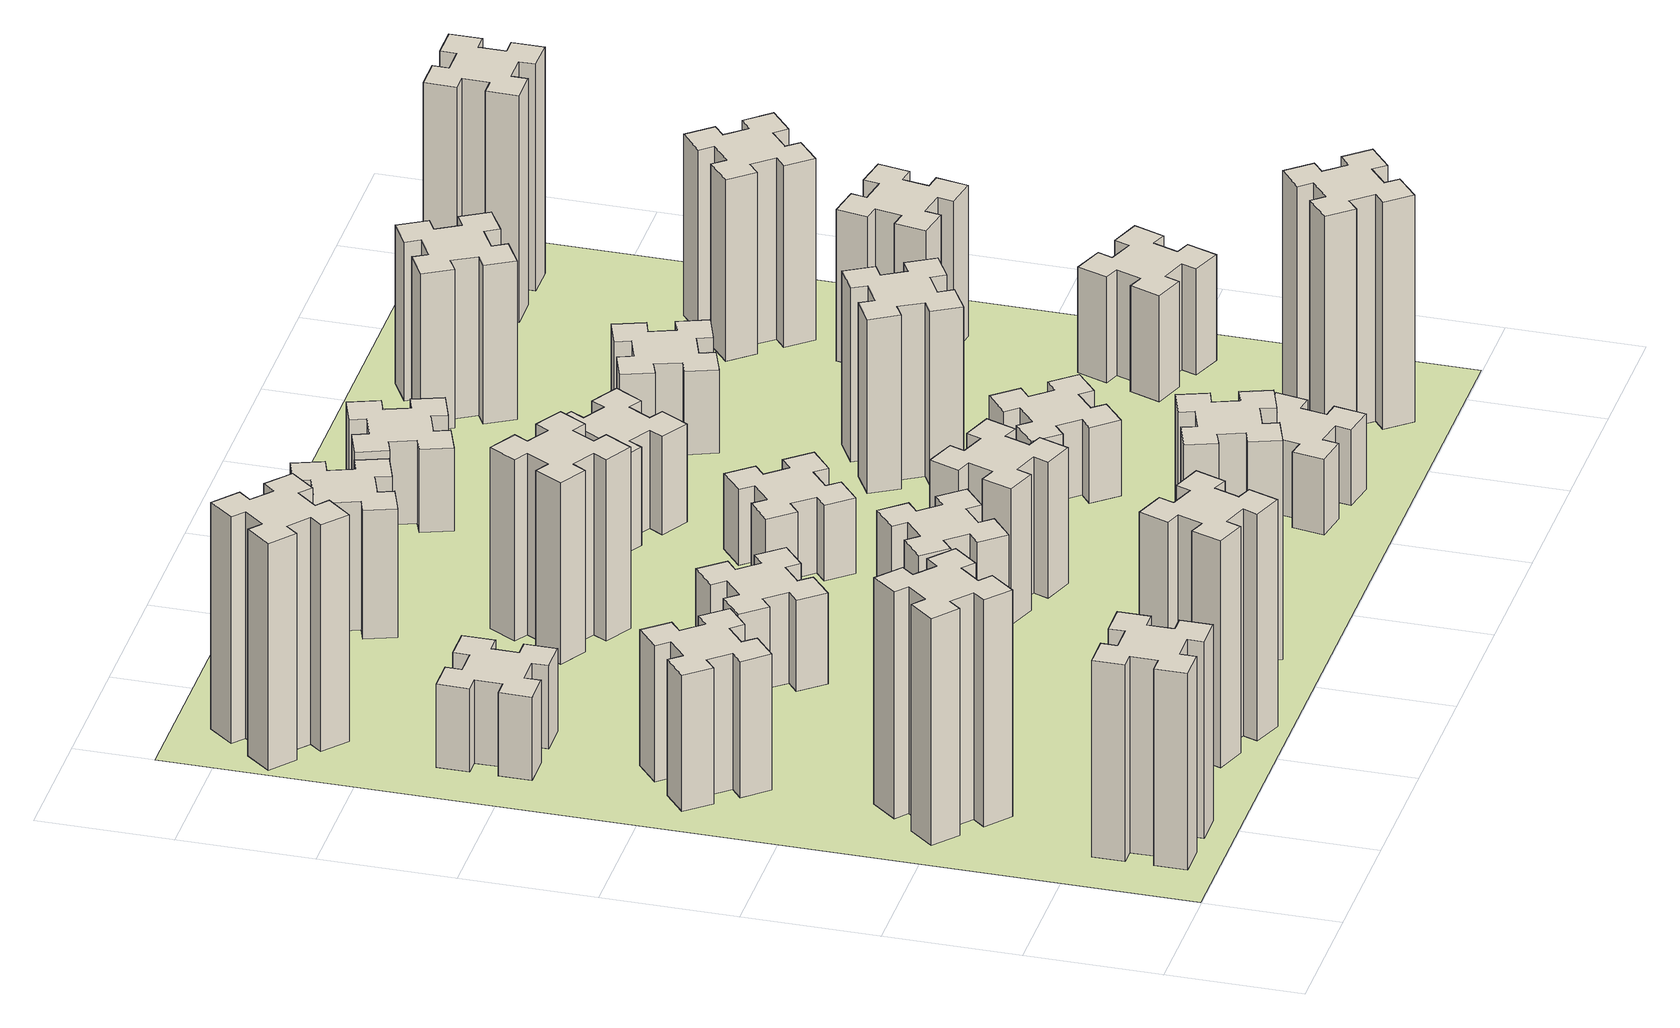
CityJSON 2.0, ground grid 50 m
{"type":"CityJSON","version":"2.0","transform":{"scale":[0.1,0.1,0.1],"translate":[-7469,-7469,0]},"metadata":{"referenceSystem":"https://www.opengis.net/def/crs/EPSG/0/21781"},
"CityObjects":{
"building1":{"type":"Building","attributes":{"class":"1000","function":"1000","usage":"1000","yearOfConstruction":2016,"roofType":"1000","measuredHeight":78,"storeysAboveGround":30,"storeysBelowGround":0},"geometry":[{"type":"Solid","lod":"1","boundaries":[[[[0,1,2,3,4,5,6,7,8,9,10,11,12,13,14,15,16,17,18,19]],[[17,16,20,21]],[[16,15,22,20]],[[15,14,23,22]],[[14,13,24,23]],[[13,12,25,24]],[[12,11,26,25]],[[11,10,27,26]],[[10,9,28,27]],[[9,8,29,28]],[[8,7,30,29]],[[7,6,31,30]],[[6,5,32,31]],[[5,4,33,32]],[[4,3,34,33]],[[3,2,35,34]],[[2,1,36,35]],[[1,0,37,36]],[[0,19,38,37]],[[19,18,39,38]],[[18,17,21,39]],[[24,25,26,27,28,29,30,31,32,33,34,35,36,37,38,39,21,20,22,23]]]]}]},
"building2":{"type":"Building","attributes":{"class":"1000","function":"1000","usage":"1000","yearOfConstruction":2016,"roofType":"1000","measuredHeight":90,"storeysAboveGround":30,"storeysBelowGround":0},"geometry":[{"type":"Solid","lod":"1","boundaries":[[[[40,41,42,43,44,45,46,47,48,49,50,51,52,53,54,55,56,57,58,59]],[[57,56,60,61]],[[56,55,62,60]],[[55,54,63,62]],[[54,53,64,63]],[[53,52,65,64]],[[52,51,66,65]],[[51,50,67,66]],[[50,49,68,67]],[[49,48,69,68]],[[48,47,70,69]],[[47,46,71,70]],[[46,45,72,71]],[[45,44,73,72]],[[44,43,74,73]],[[43,42,75,74]],[[42,41,76,75]],[[41,40,77,76]],[[40,59,78,77]],[[59,58,79,78]],[[58,57,61,79]],[[64,65,66,67,68,69,70,71,72,73,74,75,76,77,78,79,61,60,62,63]]]]}]},
"building3":{"type":"Building","attributes":{"class":"1000","function":"1000","usage":"1000","yearOfConstruction":2016,"roofType":"1000","measuredHeight":54,"storeysAboveGround":30,"storeysBelowGround":0},"geometry":[{"type":"Solid","lod":"1","boundaries":[[[[80,81,82,83,84,85,86,87,88,89,90,91,92,93,94,95,96,97,98,99]],[[97,96,100,101]],[[96,95,102,100]],[[95,94,103,102]],[[94,93,104,103]],[[93,92,105,104]],[[92,91,106,105]],[[91,90,107,106]],[[90,89,108,107]],[[89,88,109,108]],[[88,87,110,109]],[[87,86,111,110]],[[86,85,112,111]],[[85,84,113,112]],[[84,83,114,113]],[[83,82,115,114]],[[82,81,116,115]],[[81,80,117,116]],[[80,99,118,117]],[[99,98,119,118]],[[98,97,101,119]],[[104,105,106,107,108,109,110,111,112,113,114,115,116,117,118,119,101,100,102,103]]]]}]},
"building4":{"type":"Building","attributes":{"class":"1000","function":"1000","usage":"1000","yearOfConstruction":2016,"roofType":"1000","measuredHeight":33,"storeysAboveGround":30,"storeysBelowGround":0},"geometry":[{"type":"Solid","lod":"1","boundaries":[[[[120,121,122,123,124,125,126,127,128,129,130,131,132,133,134,135,136,137,138,139]],[[137,136,140,141]],[[136,135,142,140]],[[135,134,143,142]],[[134,133,144,143]],[[133,132,145,144]],[[132,131,146,145]],[[131,130,147,146]],[[130,129,148,147]],[[129,128,149,148]],[[128,127,150,149]],[[127,126,151,150]],[[126,125,152,151]],[[125,124,153,152]],[[124,123,154,153]],[[123,122,155,154]],[[122,121,156,155]],[[121,120,157,156]],[[120,139,158,157]],[[139,138,159,158]],[[138,137,141,159]],[[144,145,146,147,148,149,150,151,152,153,154,155,156,157,158,159,141,140,142,143]]]]}]},
"building5":{"type":"Building","attributes":{"class":"1000","function":"1000","usage":"1000","yearOfConstruction":2016,"roofType":"1000","measuredHeight":90,"storeysAboveGround":30,"storeysBelowGround":0},"geometry":[{"type":"Solid","lod":"1","boundaries":[[[[160,161,162,163,164,165,166,167,168,169,170,171,172,173,174,175,176,177,178,179]],[[177,176,180,181]],[[176,175,182,180]],[[175,174,183,182]],[[174,173,184,183]],[[173,172,185,184]],[[172,171,186,185]],[[171,170,187,186]],[[170,169,188,187]],[[169,168,189,188]],[[168,167,190,189]],[[167,166,191,190]],[[166,165,192,191]],[[165,164,193,192]],[[164,163,194,193]],[[163,162,195,194]],[[162,161,196,195]],[[161,160,197,196]],[[160,179,198,197]],[[179,178,199,198]],[[178,177,181,199]],[[184,185,186,187,188,189,190,191,192,193,194,195,196,197,198,199,181,180,182,183]]]]}]},
"building6":{"type":"Building","attributes":{"class":"1000","function":"1000","usage":"1000","yearOfConstruction":2016,"roofType":"1000","measuredHeight":90,"storeysAboveGround":30,"storeysBelowGround":0},"geometry":[{"type":"Solid","lod":"1","boundaries":[[[[200,201,202,203,204,205,206,207,208,209,210,211,212,213,214,215,216,217,218,219]],[[217,216,220,221]],[[216,215,222,220]],[[215,214,223,222]],[[214,213,224,223]],[[213,212,225,224]],[[212,211,226,225]],[[211,210,227,226]],[[210,209,228,227]],[[209,208,229,228]],[[208,207,230,229]],[[207,206,231,230]],[[206,205,232,231]],[[205,204,233,232]],[[204,203,234,233]],[[203,202,235,234]],[[202,201,236,235]],[[201,200,237,236]],[[200,219,238,237]],[[219,218,239,238]],[[218,217,221,239]],[[224,225,226,227,228,229,230,231,232,233,234,235,236,237,238,239,221,220,222,223]]]]}]},
"building7":{"type":"Building","attributes":{"class":"1000","function":"1000","usage":"1000","yearOfConstruction":2016,"roofType":"1000","measuredHeight":69,"storeysAboveGround":30,"storeysBelowGround":0},"geometry":[{"type":"Solid","lod":"1","boundaries":[[[[240,241,242,243,244,245,246,247,248,249,250,251,252,253,254,255,256,257,258,259]],[[257,256,260,261]],[[256,255,262,260]],[[255,254,263,262]],[[254,253,264,263]],[[253,252,265,264]],[[252,251,266,265]],[[251,250,267,266]],[[250,249,268,267]],[[249,248,269,268]],[[248,247,270,269]],[[247,246,271,270]],[[246,245,272,271]],[[245,244,273,272]],[[244,243,274,273]],[[243,242,275,274]],[[242,241,276,275]],[[241,240,277,276]],[[240,259,278,277]],[[259,258,279,278]],[[258,257,261,279]],[[264,265,266,267,268,269,270,271,272,273,274,275,276,277,278,279,261,260,262,263]]]]}]},
"building8":{"type":"Building","attributes":{"class":"1000","function":"1000","usage":"1000","yearOfConstruction":2016,"roofType":"1000","measuredHeight":36,"storeysAboveGround":30,"storeysBelowGround":0},"geometry":[{"type":"Solid","lod":"1","boundaries":[[[[280,281,282,283,284,285,286,287,288,289,290,291,292,293,294,295,296,297,298,299]],[[297,296,300,301]],[[296,295,302,300]],[[295,294,303,302]],[[294,293,304,303]],[[293,292,305,304]],[[292,291,306,305]],[[291,290,307,306]],[[290,289,308,307]],[[289,288,309,308]],[[288,287,310,309]],[[287,286,311,310]],[[286,285,312,311]],[[285,284,313,312]],[[284,283,314,313]],[[283,282,315,314]],[[282,281,316,315]],[[281,280,317,316]],[[280,299,318,317]],[[299,298,319,318]],[[298,297,301,319]],[[304,305,306,307,308,309,310,311,312,313,314,315,316,317,318,319,301,300,302,303]]]]}]},
"building9":{"type":"Building","attributes":{"class":"1000","function":"1000","usage":"1000","yearOfConstruction":2016,"roofType":"1000","measuredHeight":87,"storeysAboveGround":30,"storeysBelowGround":0},"geometry":[{"type":"Solid","lod":"1","boundaries":[[[[320,321,322,323,324,325,326,327,328,329,330,331,332,333,334,335,336,337,338,339]],[[337,336,340,341]],[[336,335,342,340]],[[335,334,343,342]],[[334,333,344,343]],[[333,332,345,344]],[[332,331,346,345]],[[331,330,347,346]],[[330,329,348,347]],[[329,328,349,348]],[[328,327,350,349]],[[327,326,351,350]],[[326,325,352,351]],[[325,324,353,352]],[[324,323,354,353]],[[323,322,355,354]],[[322,321,356,355]],[[321,320,357,356]],[[320,339,358,357]],[[339,338,359,358]],[[338,337,341,359]],[[344,345,346,347,348,349,350,351,352,353,354,355,356,357,358,359,341,340,342,343]]]]}]},
"building10":{"type":"Building","attributes":{"class":"1000","function":"1000","usage":"1000","yearOfConstruction":2016,"roofType":"1000","measuredHeight":72,"storeysAboveGround":30,"storeysBelowGround":0},"geometry":[{"type":"Solid","lod":"1","boundaries":[[[[360,361,362,363,364,365,366,367,368,369,370,371,372,373,374,375,376,377,378,379]],[[377,376,380,381]],[[376,375,382,380]],[[375,374,383,382]],[[374,373,384,383]],[[373,372,385,384]],[[372,371,386,385]],[[371,370,387,386]],[[370,369,388,387]],[[369,368,389,388]],[[368,367,390,389]],[[367,366,391,390]],[[366,365,392,391]],[[365,364,393,392]],[[364,363,394,393]],[[363,362,395,394]],[[362,361,396,395]],[[361,360,397,396]],[[360,379,398,397]],[[379,378,399,398]],[[378,377,381,399]],[[384,385,386,387,388,389,390,391,392,393,394,395,396,397,398,399,381,380,382,383]]]]}]},
"building11":{"type":"Building","attributes":{"class":"1000","function":"1000","usage":"1000","yearOfConstruction":2016,"roofType":"1000","measuredHeight":51,"storeysAboveGround":30,"storeysBelowGround":0},"geometry":[{"type":"Solid","lod":"1","boundaries":[[[[400,401,402,403,404,405,406,407,408,409,410,411,412,413,414,415,416,417,418,419]],[[417,416,420,421]],[[416,415,422,420]],[[415,414,423,422]],[[414,413,424,423]],[[413,412,425,424]],[[412,411,426,425]],[[411,410,427,426]],[[410,409,428,427]],[[409,408,429,428]],[[408,407,430,429]],[[407,406,431,430]],[[406,405,432,431]],[[405,404,433,432]],[[404,403,434,433]],[[403,402,435,434]],[[402,401,436,435]],[[401,400,437,436]],[[400,419,438,437]],[[419,418,439,438]],[[418,417,421,439]],[[424,425,426,427,428,429,430,431,432,433,434,435,436,437,438,439,421,420,422,423]]]]}]},
"building12":{"type":"Building","attributes":{"class":"1000","function":"1000","usage":"1000","yearOfConstruction":2016,"roofType":"1000","measuredHeight":54,"storeysAboveGround":30,"storeysBelowGround":0},"geometry":[{"type":"Solid","lod":"1","boundaries":[[[[440,441,442,443,444,445,446,447,448,449,450,451,452,453,454,455,456,457,458,459]],[[457,456,460,461]],[[456,455,462,460]],[[455,454,463,462]],[[454,453,464,463]],[[453,452,465,464]],[[452,451,466,465]],[[451,450,467,466]],[[450,449,468,467]],[[449,448,469,468]],[[448,447,470,469]],[[447,446,471,470]],[[446,445,472,471]],[[445,444,473,472]],[[444,443,474,473]],[[443,442,475,474]],[[442,441,476,475]],[[441,440,477,476]],[[440,459,478,477]],[[459,458,479,478]],[[458,457,461,479]],[[464,465,466,467,468,469,470,471,472,473,474,475,476,477,478,479,461,460,462,463]]]]}]},
"building13":{"type":"Building","attributes":{"class":"1000","function":"1000","usage":"1000","yearOfConstruction":2016,"roofType":"1000","measuredHeight":30,"storeysAboveGround":30,"storeysBelowGround":0},"geometry":[{"type":"Solid","lod":"1","boundaries":[[[[480,481,482,483,484,485,486,487,488,489,490,491,492,493,494,495,496,497,498,499]],[[497,496,500,501]],[[496,495,502,500]],[[495,494,503,502]],[[494,493,504,503]],[[493,492,505,504]],[[492,491,506,505]],[[491,490,507,506]],[[490,489,508,507]],[[489,488,509,508]],[[488,487,510,509]],[[487,486,511,510]],[[486,485,512,511]],[[485,484,513,512]],[[484,483,514,513]],[[483,482,515,514]],[[482,481,516,515]],[[481,480,517,516]],[[480,499,518,517]],[[499,498,519,518]],[[498,497,501,519]],[[504,505,506,507,508,509,510,511,512,513,514,515,516,517,518,519,501,500,502,503]]]]}]},
"building14":{"type":"Building","attributes":{"class":"1000","function":"1000","usage":"1000","yearOfConstruction":2016,"roofType":"1000","measuredHeight":39,"storeysAboveGround":30,"storeysBelowGround":0},"geometry":[{"type":"Solid","lod":"1","boundaries":[[[[520,521,522,523,524,525,526,527,528,529,530,531,532,533,534,535,536,537,538,539]],[[537,536,540,541]],[[536,535,542,540]],[[535,534,543,542]],[[534,533,544,543]],[[533,532,545,544]],[[532,531,546,545]],[[531,530,547,546]],[[530,529,548,547]],[[529,528,549,548]],[[528,527,550,549]],[[527,526,551,550]],[[526,525,552,551]],[[525,524,553,552]],[[524,523,554,553]],[[523,522,555,554]],[[522,521,556,555]],[[521,520,557,556]],[[520,539,558,557]],[[539,538,559,558]],[[538,537,541,559]],[[544,545,546,547,548,549,550,551,552,553,554,555,556,557,558,559,541,540,542,543]]]]}]},
"building15":{"type":"Building","attributes":{"class":"1000","function":"1000","usage":"1000","yearOfConstruction":2016,"roofType":"1000","measuredHeight":30,"storeysAboveGround":30,"storeysBelowGround":0},"geometry":[{"type":"Solid","lod":"1","boundaries":[[[[560,561,562,563,564,565,566,567,568,569,570,571,572,573,574,575,576,577,578,579]],[[577,576,580,581]],[[576,575,582,580]],[[575,574,583,582]],[[574,573,584,583]],[[573,572,585,584]],[[572,571,586,585]],[[571,570,587,586]],[[570,569,588,587]],[[569,568,589,588]],[[568,567,590,589]],[[567,566,591,590]],[[566,565,592,591]],[[565,564,593,592]],[[564,563,594,593]],[[563,562,595,594]],[[562,561,596,595]],[[561,560,597,596]],[[560,579,598,597]],[[579,578,599,598]],[[578,577,581,599]],[[584,585,586,587,588,589,590,591,592,593,594,595,596,597,598,599,581,580,582,583]]]]}]},
"building16":{"type":"Building","attributes":{"class":"1000","function":"1000","usage":"1000","yearOfConstruction":2016,"roofType":"1000","measuredHeight":33,"storeysAboveGround":30,"storeysBelowGround":0},"geometry":[{"type":"Solid","lod":"1","boundaries":[[[[600,601,602,603,604,605,606,607,608,609,610,611,612,613,614,615,616,617,618,619]],[[617,616,620,621]],[[616,615,622,620]],[[615,614,623,622]],[[614,613,624,623]],[[613,612,625,624]],[[612,611,626,625]],[[611,610,627,626]],[[610,609,628,627]],[[609,608,629,628]],[[608,607,630,629]],[[607,606,631,630]],[[606,605,632,631]],[[605,604,633,632]],[[604,603,634,633]],[[603,602,635,634]],[[602,601,636,635]],[[601,600,637,636]],[[600,619,638,637]],[[619,618,639,638]],[[618,617,621,639]],[[624,625,626,627,628,629,630,631,632,633,634,635,636,637,638,639,621,620,622,623]]]]}]},
"building17":{"type":"Building","attributes":{"class":"1000","function":"1000","usage":"1000","yearOfConstruction":2016,"roofType":"1000","measuredHeight":30,"storeysAboveGround":30,"storeysBelowGround":0},"geometry":[{"type":"Solid","lod":"1","boundaries":[[[[640,641,642,643,644,645,646,647,648,649,650,651,652,653,654,655,656,657,658,659]],[[657,656,660,661]],[[656,655,662,660]],[[655,654,663,662]],[[654,653,664,663]],[[653,652,665,664]],[[652,651,666,665]],[[651,650,667,666]],[[650,649,668,667]],[[649,648,669,668]],[[648,647,670,669]],[[647,646,671,670]],[[646,645,672,671]],[[645,644,673,672]],[[644,643,674,673]],[[643,642,675,674]],[[642,641,676,675]],[[641,640,677,676]],[[640,659,678,677]],[[659,658,679,678]],[[658,657,661,679]],[[664,665,666,667,668,669,670,671,672,673,674,675,676,677,678,679,661,660,662,663]]]]}]},
"building18":{"type":"Building","attributes":{"class":"1000","function":"1000","usage":"1000","yearOfConstruction":2016,"roofType":"1000","measuredHeight":69,"storeysAboveGround":30,"storeysBelowGround":0},"geometry":[{"type":"Solid","lod":"1","boundaries":[[[[680,681,682,683,684,685,686,687,688,689,690,691,692,693,694,695,696,697,698,699]],[[697,696,700,701]],[[696,695,702,700]],[[695,694,703,702]],[[694,693,704,703]],[[693,692,705,704]],[[692,691,706,705]],[[691,690,707,706]],[[690,689,708,707]],[[689,688,709,708]],[[688,687,710,709]],[[687,686,711,710]],[[686,685,712,711]],[[685,684,713,712]],[[684,683,714,713]],[[683,682,715,714]],[[682,681,716,715]],[[681,680,717,716]],[[680,699,718,717]],[[699,698,719,718]],[[698,697,701,719]],[[704,705,706,707,708,709,710,711,712,713,714,715,716,717,718,719,701,700,702,703]]]]}]},
"building19":{"type":"Building","attributes":{"class":"1000","function":"1000","usage":"1000","yearOfConstruction":2016,"roofType":"1000","measuredHeight":33,"storeysAboveGround":30,"storeysBelowGround":0},"geometry":[{"type":"Solid","lod":"1","boundaries":[[[[720,721,722,723,724,725,726,727,728,729,730,731,732,733,734,735,736,737,738,739]],[[737,736,740,741]],[[736,735,742,740]],[[735,734,743,742]],[[734,733,744,743]],[[733,732,745,744]],[[732,731,746,745]],[[731,730,747,746]],[[730,729,748,747]],[[729,728,749,748]],[[728,727,750,749]],[[727,726,751,750]],[[726,725,752,751]],[[725,724,753,752]],[[724,723,754,753]],[[723,722,755,754]],[[722,721,756,755]],[[721,720,757,756]],[[720,739,758,757]],[[739,738,759,758]],[[738,737,741,759]],[[744,745,746,747,748,749,750,751,752,753,754,755,756,757,758,759,741,740,742,743]]]]}]},
"building20":{"type":"Building","attributes":{"class":"1000","function":"1000","usage":"1000","yearOfConstruction":2016,"roofType":"1000","measuredHeight":90,"storeysAboveGround":30,"storeysBelowGround":0},"geometry":[{"type":"Solid","lod":"1","boundaries":[[[[760,761,762,763,764,765,766,767,768,769,770,771,772,773,774,775,776,777,778,779]],[[777,776,780,781]],[[776,775,782,780]],[[775,774,783,782]],[[774,773,784,783]],[[773,772,785,784]],[[772,771,786,785]],[[771,770,787,786]],[[770,769,788,787]],[[769,768,789,788]],[[768,767,790,789]],[[767,766,791,790]],[[766,765,792,791]],[[765,764,793,792]],[[764,763,794,793]],[[763,762,795,794]],[[762,761,796,795]],[[761,760,797,796]],[[760,779,798,797]],[[779,778,799,798]],[[778,777,781,799]],[[784,785,786,787,788,789,790,791,792,793,794,795,796,797,798,799,781,780,782,783]]]]}]},
"building21":{"type":"Building","attributes":{"class":"1000","function":"1000","usage":"1000","yearOfConstruction":2016,"roofType":"1000","measuredHeight":63,"storeysAboveGround":30,"storeysBelowGround":0},"geometry":[{"type":"Solid","lod":"1","boundaries":[[[[800,801,802,803,804,805,806,807,808,809,810,811,812,813,814,815,816,817,818,819]],[[817,816,820,821]],[[816,815,822,820]],[[815,814,823,822]],[[814,813,824,823]],[[813,812,825,824]],[[812,811,826,825]],[[811,810,827,826]],[[810,809,828,827]],[[809,808,829,828]],[[808,807,830,829]],[[807,806,831,830]],[[806,805,832,831]],[[805,804,833,832]],[[804,803,834,833]],[[803,802,835,834]],[[802,801,836,835]],[[801,800,837,836]],[[800,819,838,837]],[[819,818,839,838]],[[818,817,821,839]],[[824,825,826,827,828,829,830,831,832,833,834,835,836,837,838,839,821,820,822,823]]]]}]},
"building22":{"type":"Building","attributes":{"class":"1000","function":"1000","usage":"1000","yearOfConstruction":2016,"roofType":"1000","measuredHeight":42,"storeysAboveGround":30,"storeysBelowGround":0},"geometry":[{"type":"Solid","lod":"1","boundaries":[[[[840,841,842,843,844,845,846,847,848,849,850,851,852,853,854,855,856,857,858,859]],[[857,856,860,861]],[[856,855,862,860]],[[855,854,863,862]],[[854,853,864,863]],[[853,852,865,864]],[[852,851,866,865]],[[851,850,867,866]],[[850,849,868,867]],[[849,848,869,868]],[[848,847,870,869]],[[847,846,871,870]],[[846,845,872,871]],[[845,844,873,872]],[[844,843,874,873]],[[843,842,875,874]],[[842,841,876,875]],[[841,840,877,876]],[[840,859,878,877]],[[859,858,879,878]],[[858,857,861,879]],[[864,865,866,867,868,869,870,871,872,873,874,875,876,877,878,879,861,860,862,863]]]]}]},
"building23":{"type":"Building","attributes":{"class":"1000","function":"1000","usage":"1000","yearOfConstruction":2016,"roofType":"1000","measuredHeight":60,"storeysAboveGround":30,"storeysBelowGround":0},"geometry":[{"type":"Solid","lod":"1","boundaries":[[[[880,881,882,883,884,885,886,887,888,889,890,891,892,893,894,895,896,897,898,899]],[[897,896,900,901]],[[896,895,902,900]],[[895,894,903,902]],[[894,893,904,903]],[[893,892,905,904]],[[892,891,906,905]],[[891,890,907,906]],[[890,889,908,907]],[[889,888,909,908]],[[888,887,910,909]],[[887,886,911,910]],[[886,885,912,911]],[[885,884,913,912]],[[884,883,914,913]],[[883,882,915,914]],[[882,881,916,915]],[[881,880,917,916]],[[880,899,918,917]],[[899,898,919,918]],[[898,897,901,919]],[[904,905,906,907,908,909,910,911,912,913,914,915,916,917,918,919,901,900,902,903]]]]}]},
"building24":{"type":"Building","attributes":{"class":"1000","function":"1000","usage":"1000","yearOfConstruction":2016,"roofType":"1000","measuredHeight":72,"storeysAboveGround":30,"storeysBelowGround":0},"geometry":[{"type":"Solid","lod":"1","boundaries":[[[[920,921,922,923,924,925,926,927,928,929,930,931,932,933,934,935,936,937,938,939]],[[937,936,940,941]],[[936,935,942,940]],[[935,934,943,942]],[[934,933,944,943]],[[933,932,945,944]],[[932,931,946,945]],[[931,930,947,946]],[[930,929,948,947]],[[929,928,949,948]],[[928,927,950,949]],[[927,926,951,950]],[[926,925,952,951]],[[925,924,953,952]],[[924,923,954,953]],[[923,922,955,954]],[[922,921,956,955]],[[921,920,957,956]],[[920,939,958,957]],[[939,938,959,958]],[[938,937,941,959]],[[944,945,946,947,948,949,950,951,952,953,954,955,956,957,958,959,941,940,942,943]]]]}]},
"building25":{"type":"Building","attributes":{"class":"1000","function":"1000","usage":"1000","yearOfConstruction":2016,"roofType":"1000","measuredHeight":90,"storeysAboveGround":30,"storeysBelowGround":0},"geometry":[{"type":"Solid","lod":"1","boundaries":[[[[960,961,962,963,964,965,966,967,968,969,970,971,972,973,974,975,976,977,978,979]],[[977,976,980,981]],[[976,975,982,980]],[[975,974,983,982]],[[974,973,984,983]],[[973,972,985,984]],[[972,971,986,985]],[[971,970,987,986]],[[970,969,988,987]],[[969,968,989,988]],[[968,967,990,989]],[[967,966,991,990]],[[966,965,992,991]],[[965,964,993,992]],[[964,963,994,993]],[[963,962,995,994]],[[962,961,996,995]],[[961,960,997,996]],[[960,979,998,997]],[[979,978,999,998]],[[978,977,981,999]],[[984,985,986,987,988,989,990,991,992,993,994,995,996,997,998,999,981,980,982,983]]]]}]},
"landuse1":{"type":"LandUse","attributes":{"name":"plot1","function":"1010"},"geometry":[{"type":"MultiSurface","lod":"1","boundaries":[[[1000,1001,1002,1003]]]}]}
},
"vertices":[
[265,325,0],[265,225,0],[205,225,0],[205,105,0],[325,105,0],[325,165,0],[425,165,0],[425,105,0],[545,105,0],[545,225,0],[485,225,0],[485,325,0],[545,325,0],[545,445,0],[425,445,0],[425,385,0],[325,385,0],[325,445,0],[205,445,0],[205,325,0],[325,385,780],[325,445,780],[425,385,780],[425,445,780],[545,445,780],[545,325,780],[485,325,780],[485,225,780],[545,225,780],[545,105,780],[425,105,780],[425,165,780],[325,165,780],[325,105,780],[205,105,780],[205,225,780],[265,225,780],[265,325,780],[205,325,780],[205,445,780],
[484,1067,0],[408,1132,0],[446,1178,0],[354,1255,0],[277,1163,0],[323,1124,0],[259,1048,0],[213,1086,0],[136,994,0],[228,917,0],[266,963,0],[343,899,0],[304,853,0],[396,776,0],[473,868,0],[427,906,0],[492,983,0],[538,944,0],[615,1036,0],[523,1113,0],[492,983,900],[538,944,900],[427,906,900],[473,868,900],[396,776,900],[304,853,900],[343,899,900],[266,963,900],[228,917,900],[136,994,900],[213,1086,900],[259,1048,900],[323,1124,900],[277,1163,900],[354,1255,900],[446,1178,900],[408,1132,900],[484,1067,900],[523,1113,900],[615,1036,900],
[492,1888,0],[427,1964,0],[473,2003,0],[396,2095,0],[304,2018,0],[343,1972,0],[266,1907,0],[228,1953,0],[136,1876,0],[213,1784,0],[259,1823,0],[323,1746,0],[277,1708,0],[354,1616,0],[446,1693,0],[408,1739,0],[484,1803,0],[523,1757,0],[615,1834,0],[538,1926,0],[484,1803,540],[523,1757,540],[408,1739,540],[446,1693,540],[354,1616,540],[277,1708,540],[323,1746,540],[259,1823,540],[213,1784,540],[136,1876,540],[228,1953,540],[266,1907,540],[343,1972,540],[304,2018,540],[396,2095,540],[473,2003,540],[427,1964,540],[492,1888,540],[538,1926,540],[615,1834,540],
[485,2545,0],[485,2645,0],[545,2645,0],[545,2765,0],[425,2765,0],[425,2705,0],[325,2705,0],[325,2765,0],[205,2765,0],[205,2645,0],[265,2645,0],[265,2545,0],[205,2545,0],[205,2425,0],[325,2425,0],[325,2485,0],[425,2485,0],[425,2425,0],[545,2425,0],[545,2545,0],[425,2485,330],[425,2425,330],[325,2485,330],[325,2425,330],[205,2425,330],[205,2545,330],[265,2545,330],[265,2645,330],[205,2645,330],[205,2765,330],[325,2765,330],[325,2705,330],[425,2705,330],[425,2765,330],[545,2765,330],[545,2645,330],[485,2645,330],[485,2545,330],[545,2545,330],[545,2425,330],
[1029,360,0],[995,266,0],[939,287,0],[897,174,0],[1010,133,0],[1031,189,0],[1125,155,0],[1104,99,0],[1217,57,0],[1258,170,0],[1202,191,0],[1236,285,0],[1292,264,0],[1333,377,0],[1220,418,0],[1200,362,0],[1106,396,0],[1127,452,0],[1014,493,0],[973,380,0],[1106,396,900],[1127,452,900],[1200,362,900],[1220,418,900],[1333,377,900],[1292,264,900],[1236,285,900],[1202,191,900],[1258,170,900],[1217,57,900],[1104,99,900],[1125,155,900],[1031,189,900],[1010,133,900],[897,174,900],[939,287,900],[995,266,900],[1029,360,900],[973,380,900],[1014,493,900],
[384,3387,0],[308,3452,0],[346,3498,0],[254,3575,0],[177,3483,0],[223,3444,0],[159,3368,0],[113,3406,0],[36,3314,0],[128,3237,0],[166,3283,0],[243,3219,0],[204,3173,0],[296,3096,0],[373,3188,0],[327,3226,0],[392,3303,0],[438,3264,0],[515,3356,0],[423,3433,0],[392,3303,900],[438,3264,900],[327,3226,900],[373,3188,900],[296,3096,900],[204,3173,900],[243,3219,900],[166,3283,900],[128,3237,900],[36,3314,900],[113,3406,900],[159,3368,900],[223,3444,900],[177,3483,900],[254,3575,900],[346,3498,900],[308,3452,900],[384,3387,900],[423,3433,900],[515,3356,900],
[1083,1332,0],[1006,1267,0],[968,1313,0],[876,1236,0],[953,1144,0],[999,1183,0],[1063,1106,0],[1017,1068,0],[1094,976,0],[1186,1053,0],[1148,1099,0],[1224,1163,0],[1263,1117,0],[1355,1194,0],[1278,1286,0],[1232,1248,0],[1167,1324,0],[1213,1363,0],[1136,1455,0],[1044,1378,0],[1167,1324,690],[1213,1363,690],[1232,1248,690],[1278,1286,690],[1355,1194,690],[1263,1117,690],[1224,1163,690],[1148,1099,690],[1186,1053,690],[1094,976,690],[1017,1068,690],[1063,1106,690],[999,1183,690],[953,1144,690],[876,1236,690],[968,1313,690],[1006,1267,690],[1083,1332,690],[1044,1378,690],[1136,1455,690],
[1083,1972,0],[1006,1907,0],[968,1953,0],[876,1876,0],[953,1784,0],[999,1823,0],[1063,1746,0],[1017,1708,0],[1094,1616,0],[1186,1693,0],[1148,1739,0],[1224,1803,0],[1263,1757,0],[1355,1834,0],[1278,1926,0],[1232,1888,0],[1167,1964,0],[1213,2003,0],[1136,2095,0],[1044,2018,0],[1167,1964,360],[1213,2003,360],[1232,1888,360],[1278,1926,360],[1355,1834,360],[1263,1757,360],[1224,1803,360],[1148,1739,360],[1186,1693,360],[1094,1616,360],[1017,1708,360],[1063,1746,360],[999,1823,360],[953,1784,360],[876,1876,360],[968,1953,360],[1006,1907,360],[1083,1972,360],[1044,2018,360],[1136,2095,360],
[1635,385,0],[1669,291,0],[1613,270,0],[1654,157,0],[1767,199,0],[1746,255,0],[1840,289,0],[1860,233,0],[1973,274,0],[1932,387,0],[1876,366,0],[1842,460,0],[1898,480,0],[1857,593,0],[1744,552,0],[1765,496,0],[1671,462,0],[1650,518,0],[1537,477,0],[1579,364,0],[1671,462,870],[1650,518,870],[1765,496,870],[1744,552,870],[1857,593,870],[1898,480,870],[1842,460,870],[1876,366,870],[1932,387,870],[1973,274,870],[1860,233,870],[1840,289,870],[1746,255,870],[1767,199,870],[1654,157,870],[1613,270,870],[1669,291,870],[1635,385,870],[1579,364,870],[1537,477,870],
[1117,2525,0],[1204,2475,0],[1174,2423,0],[1278,2363,0],[1338,2467,0],[1286,2497,0],[1336,2584,0],[1388,2554,0],[1448,2658,0],[1344,2718,0],[1314,2666,0],[1227,2716,0],[1257,2768,0],[1153,2828,0],[1093,2724,0],[1145,2694,0],[1095,2607,0],[1043,2637,0],[983,2533,0],[1087,2473,0],[1095,2607,720],[1043,2637,720],[1145,2694,720],[1093,2724,720],[1153,2828,720],[1257,2768,720],[1227,2716,720],[1314,2666,720],[1344,2718,720],[1448,2658,720],[1388,2554,720],[1336,2584,720],[1286,2497,720],[1338,2467,720],[1278,2363,720],[1174,2423,720],[1204,2475,720],[1117,2525,720],[1087,2473,720],[983,2533,720],
[995,3345,0],[1029,3251,0],[973,3230,0],[1014,3117,0],[1127,3159,0],[1106,3215,0],[1200,3249,0],[1220,3193,0],[1333,3234,0],[1292,3347,0],[1236,3326,0],[1202,3420,0],[1258,3440,0],[1217,3553,0],[1104,3512,0],[1125,3456,0],[1031,3422,0],[1010,3478,0],[897,3437,0],[939,3324,0],[1031,3422,510],[1010,3478,510],[1125,3456,510],[1104,3512,510],[1217,3553,510],[1258,3440,510],[1202,3420,510],[1236,3326,510],[1292,3347,510],[1333,3234,510],[1220,3193,510],[1200,3249,510],[1106,3215,510],[1127,3159,510],[1014,3117,510],[973,3230,510],[1029,3251,510],[995,3345,510],[939,3324,510],[897,3437,510],
[1769,1300,0],[1735,1206,0],[1679,1227,0],[1637,1114,0],[1750,1073,0],[1771,1129,0],[1865,1095,0],[1844,1039,0],[1957,997,0],[1998,1110,0],[1942,1131,0],[1976,1225,0],[2032,1204,0],[2073,1317,0],[1960,1358,0],[1940,1302,0],[1846,1336,0],[1867,1392,0],[1754,1433,0],[1713,1320,0],[1846,1336,540],[1867,1392,540],[1940,1302,540],[1960,1358,540],[2073,1317,540],[2032,1204,540],[1976,1225,540],[1942,1131,540],[1998,1110,540],[1957,997,540],[1844,1039,540],[1865,1095,540],[1771,1129,540],[1750,1073,540],[1637,1114,540],[1679,1227,540],[1735,1206,540],[1769,1300,540],[1713,1320,540],[1754,1433,540],
[1972,1988,0],[1907,2064,0],[1953,2103,0],[1876,2195,0],[1784,2118,0],[1823,2072,0],[1746,2007,0],[1708,2053,0],[1616,1976,0],[1693,1884,0],[1739,1923,0],[1803,1846,0],[1757,1808,0],[1834,1716,0],[1926,1793,0],[1888,1839,0],[1964,1903,0],[2003,1857,0],[2095,1934,0],[2018,2026,0],[1964,1903,300],[2003,1857,300],[1888,1839,300],[1926,1793,300],[1834,1716,300],[1757,1808,300],[1803,1846,300],[1739,1923,300],[1693,1884,300],[1616,1976,300],[1708,2053,300],[1746,2007,300],[1823,2072,300],[1784,2118,300],[1876,2195,300],[1953,2103,300],[1907,2064,300],[1972,1988,300],[2018,2026,300],[2095,1934,300],
[2026,2497,0],[2076,2584,0],[2128,2554,0],[2188,2658,0],[2084,2718,0],[2054,2666,0],[1967,2716,0],[1997,2768,0],[1893,2828,0],[1833,2724,0],[1885,2694,0],[1835,2607,0],[1783,2637,0],[1723,2533,0],[1827,2473,0],[1857,2525,0],[1944,2475,0],[1914,2423,0],[2018,2363,0],[2078,2467,0],[1944,2475,390],[1914,2423,390],[1857,2525,390],[1827,2473,390],[1723,2533,390],[1783,2637,390],[1835,2607,390],[1885,2694,390],[1833,2724,390],[1893,2828,390],[1997,2768,390],[1967,2716,390],[2054,2666,390],[2084,2718,390],[2188,2658,390],[2128,2554,390],[2076,2584,390],[2026,2497,390],[2078,2467,390],[2018,2363,390],
[2596,444,0],[2578,345,0],[2519,356,0],[2498,237,0],[2617,217,0],[2627,276,0],[2725,258,0],[2715,199,0],[2833,178,0],[2854,297,0],[2795,307,0],[2812,405,0],[2871,395,0],[2892,513,0],[2774,534,0],[2764,475,0],[2665,492,0],[2676,551,0],[2557,572,0],[2537,454,0],[2665,492,300],[2676,551,300],[2764,475,300],[2774,534,300],[2892,513,300],[2871,395,300],[2812,405,300],[2795,307,300],[2854,297,300],[2833,178,300],[2715,199,300],[2725,258,300],[2627,276,300],[2617,217,300],[2498,237,300],[2519,356,300],[2578,345,300],[2596,444,300],[2537,454,300],[2557,572,300],
[1865,3456,0],[1771,3422,0],[1750,3478,0],[1637,3437,0],[1679,3324,0],[1735,3345,0],[1769,3251,0],[1713,3230,0],[1754,3117,0],[1867,3159,0],[1846,3215,0],[1940,3249,0],[1960,3193,0],[2073,3234,0],[2032,3347,0],[1976,3326,0],[1942,3420,0],[1998,3440,0],[1957,3553,0],[1844,3512,0],[1942,3420,330],[1998,3440,330],[1976,3326,330],[2032,3347,330],[2073,3234,330],[1960,3193,330],[1940,3249,330],[1846,3215,330],[1867,3159,330],[1754,3117,330],[1713,3230,330],[1769,3251,330],[1735,3345,330],[1679,3324,330],[1637,3437,330],[1750,3478,330],[1771,3422,330],[1865,3456,330],[1844,3512,330],[1957,3553,330],
[2628,1099,0],[2704,1163,0],[2743,1117,0],[2835,1194,0],[2758,1286,0],[2712,1248,0],[2647,1324,0],[2693,1363,0],[2616,1455,0],[2524,1378,0],[2563,1332,0],[2486,1267,0],[2448,1313,0],[2356,1236,0],[2433,1144,0],[2479,1183,0],[2543,1106,0],[2497,1068,0],[2574,976,0],[2666,1053,0],[2543,1106,300],[2497,1068,300],[2479,1183,300],[2433,1144,300],[2356,1236,300],[2448,1313,300],[2486,1267,300],[2563,1332,300],[2524,1378,300],[2616,1455,300],[2693,1363,300],[2647,1324,300],[2712,1248,300],[2758,1286,300],[2835,1194,300],[2743,1117,300],[2704,1163,300],[2628,1099,300],[2666,1053,300],[2574,976,300],
[2475,1744,0],[2525,1657,0],[2473,1627,0],[2533,1523,0],[2637,1583,0],[2607,1635,0],[2694,1685,0],[2724,1633,0],[2828,1693,0],[2768,1797,0],[2716,1767,0],[2666,1854,0],[2718,1884,0],[2658,1988,0],[2554,1928,0],[2584,1876,0],[2497,1826,0],[2467,1878,0],[2363,1818,0],[2423,1714,0],[2497,1826,690],[2467,1878,690],[2584,1876,690],[2554,1928,690],[2658,1988,690],[2718,1884,690],[2666,1854,690],[2716,1767,690],[2768,1797,690],[2828,1693,690],[2724,1633,690],[2694,1685,690],[2607,1635,690],[2637,1583,690],[2533,1523,690],[2473,1627,690],[2525,1657,690],[2475,1744,690],[2423,1714,690],[2363,1818,690],
[2586,2475,0],[2680,2509,0],[2700,2453,0],[2813,2494,0],[2772,2607,0],[2716,2586,0],[2682,2680,0],[2738,2700,0],[2697,2813,0],[2584,2772,0],[2605,2716,0],[2511,2682,0],[2490,2738,0],[2377,2697,0],[2419,2584,0],[2475,2605,0],[2509,2511,0],[2453,2490,0],[2494,2377,0],[2607,2419,0],[2509,2511,330],[2453,2490,330],[2475,2605,330],[2419,2584,330],[2377,2697,330],[2490,2738,330],[2511,2682,330],[2605,2716,330],[2584,2772,330],[2697,2813,330],[2738,2700,330],[2682,2680,330],[2716,2586,330],[2772,2607,330],[2813,2494,330],[2700,2453,330],[2680,2509,330],[2586,2475,330],[2607,2419,330],[2494,2377,330],
[3368,259,0],[3444,323,0],[3483,277,0],[3575,354,0],[3498,446,0],[3452,408,0],[3387,484,0],[3433,523,0],[3356,615,0],[3264,538,0],[3303,492,0],[3226,427,0],[3188,473,0],[3096,396,0],[3173,304,0],[3219,343,0],[3283,266,0],[3237,228,0],[3314,136,0],[3406,213,0],[3283,266,900],[3237,228,900],[3219,343,900],[3173,304,900],[3096,396,900],[3188,473,900],[3226,427,900],[3303,492,900],[3264,538,900],[3356,615,900],[3433,523,900],[3387,484,900],[3452,408,900],[3498,446,900],[3575,354,900],[3483,277,900],[3444,323,900],[3368,259,900],[3406,213,900],[3314,136,900],
[2716,3347,0],[2666,3434,0],[2718,3464,0],[2658,3568,0],[2554,3508,0],[2584,3456,0],[2497,3406,0],[2467,3458,0],[2363,3398,0],[2423,3294,0],[2475,3324,0],[2525,3237,0],[2473,3207,0],[2533,3103,0],[2637,3163,0],[2607,3215,0],[2694,3265,0],[2724,3213,0],[2828,3273,0],[2768,3377,0],[2694,3265,630],[2724,3213,630],[2607,3215,630],[2637,3163,630],[2533,3103,630],[2473,3207,630],[2525,3237,630],[2475,3324,630],[2423,3294,630],[2363,3398,630],[2467,3458,630],[2497,3406,630],[2584,3456,630],[2554,3508,630],[2658,3568,630],[2718,3464,630],[2666,3434,630],[2716,3347,630],[2768,3377,630],[2828,3273,630],
[3351,1029,0],[3445,995,0],[3424,939,0],[3537,897,0],[3578,1010,0],[3522,1031,0],[3556,1125,0],[3612,1104,0],[3653,1217,0],[3540,1258,0],[3520,1202,0],[3426,1236,0],[3447,1292,0],[3334,1333,0],[3293,1220,0],[3349,1200,0],[3315,1106,0],[3259,1127,0],[3217,1014,0],[3330,973,0],[3315,1106,420],[3259,1127,420],[3349,1200,420],[3293,1220,420],[3334,1333,420],[3447,1292,420],[3426,1236,420],[3520,1202,420],[3540,1258,420],[3653,1217,420],[3612,1104,420],[3556,1125,420],[3522,1031,420],[3578,1010,420],[3537,897,420],[3424,939,420],[3445,995,420],[3351,1029,420],[3330,973,420],[3217,1014,420],
[3267,1856,0],[3365,1838,0],[3355,1779,0],[3473,1758,0],[3494,1877,0],[3435,1887,0],[3452,1985,0],[3511,1975,0],[3532,2093,0],[3414,2114,0],[3404,2055,0],[3305,2072,0],[3316,2131,0],[3197,2152,0],[3177,2034,0],[3236,2024,0],[3218,1925,0],[3159,1936,0],[3138,1817,0],[3257,1797,0],[3218,1925,600],[3159,1936,600],[3236,2024,600],[3177,2034,600],[3197,2152,600],[3316,2131,600],[3305,2072,600],[3404,2055,600],[3414,2114,600],[3532,2093,600],[3511,1975,600],[3452,1985,600],[3435,1887,600],[3494,1877,600],[3473,1758,600],[3355,1779,600],[3365,1838,600],[3267,1856,600],[3257,1797,600],[3138,1817,600],
[3219,2463,0],[3283,2386,0],[3237,2348,0],[3314,2256,0],[3406,2333,0],[3368,2379,0],[3444,2443,0],[3483,2397,0],[3575,2474,0],[3498,2566,0],[3452,2528,0],[3387,2604,0],[3433,2643,0],[3356,2735,0],[3264,2658,0],[3303,2612,0],[3226,2547,0],[3188,2593,0],[3096,2516,0],[3173,2424,0],[3226,2547,720],[3188,2593,720],[3303,2612,720],[3264,2658,720],[3356,2735,720],[3433,2643,720],[3387,2604,720],[3452,2528,720],[3498,2566,720],[3575,2474,720],[3483,2397,720],[3444,2443,720],[3368,2379,720],[3406,2333,720],[3314,2256,720],[3237,2348,720],[3283,2386,720],[3219,2463,720],[3173,2424,720],[3096,2516,720],
[3285,3325,0],[3385,3325,0],[3385,3265,0],[3505,3265,0],[3505,3385,0],[3445,3385,0],[3445,3485,0],[3505,3485,0],[3505,3605,0],[3385,3605,0],[3385,3545,0],[3285,3545,0],[3285,3605,0],[3165,3605,0],[3165,3485,0],[3225,3485,0],[3225,3385,0],[3165,3385,0],[3165,3265,0],[3285,3265,0],[3225,3385,900],[3165,3385,900],[3225,3485,900],[3165,3485,900],[3165,3605,900],[3285,3605,900],[3285,3545,900],[3385,3545,900],[3385,3605,900],[3505,3605,900],[3505,3485,900],[3445,3485,900],[3445,3385,900],[3505,3385,900],[3505,3265,900],[3385,3265,900],[3385,3325,900],[3285,3325,900],[3285,3265,900],[3165,3265,900],
[5,3705,0],[3705,3705,0],[3705,5,0],[5,5,0]
]}
